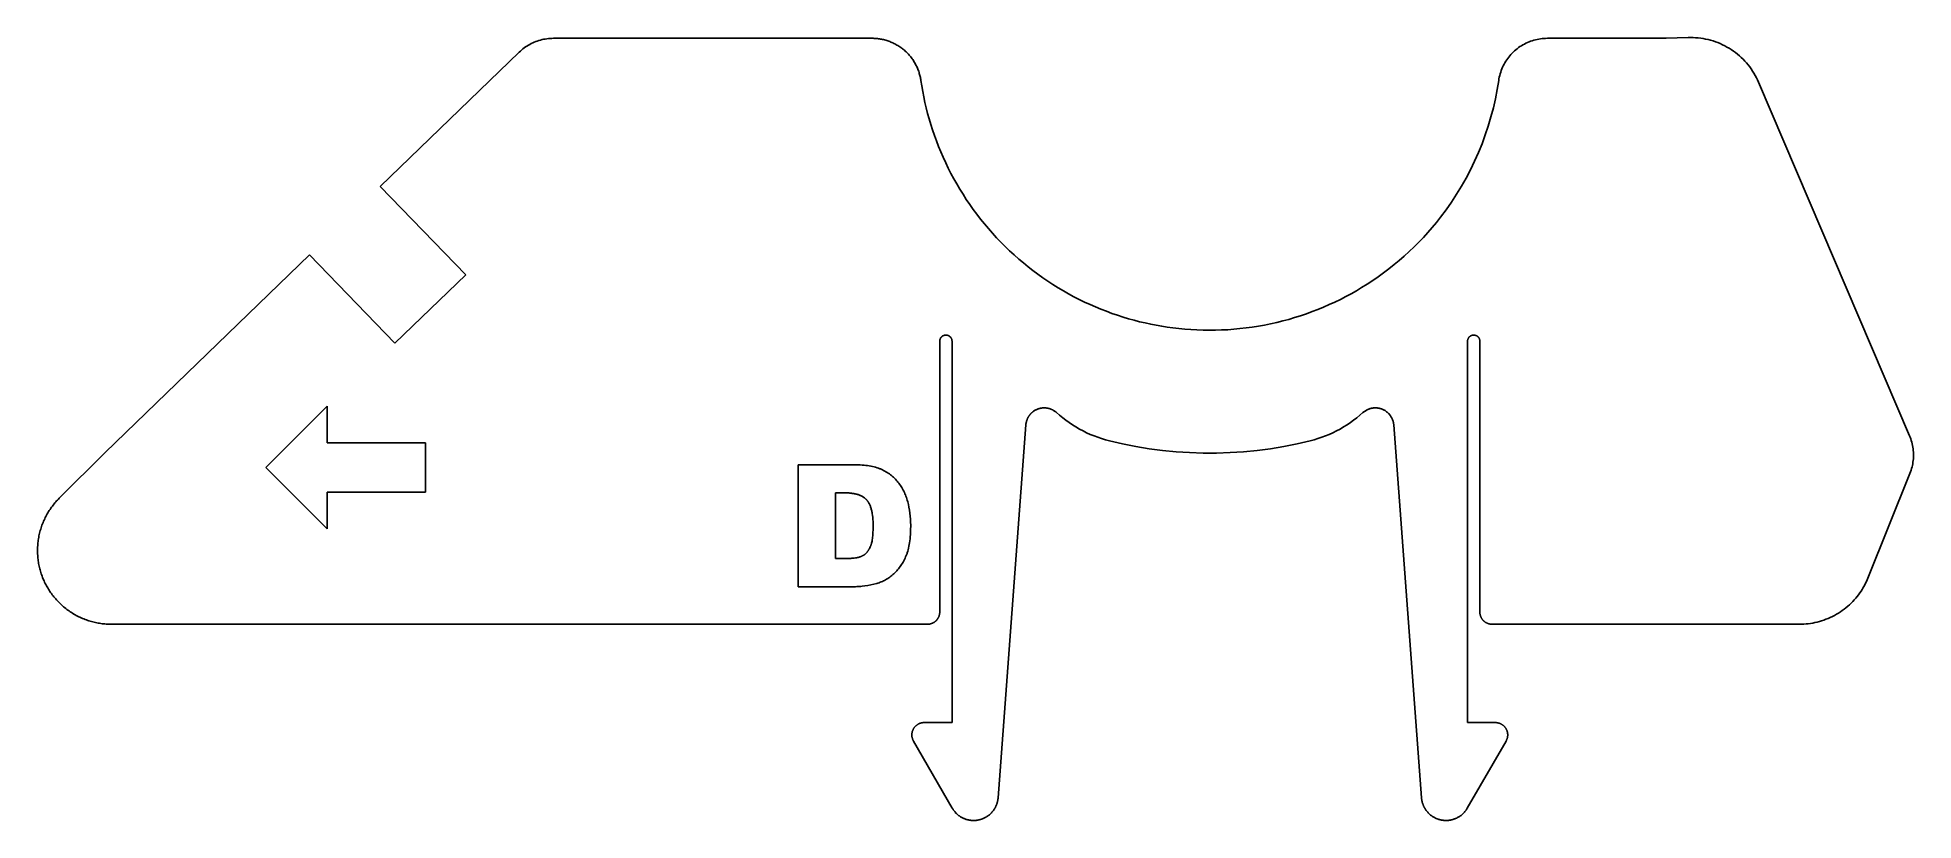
# Model space of a CAD drawing. Header units: millimetres. Extents: x 4116.5 to 4192.8, y 1422.4 to 1454.2.
import ezdxf

# ---------------------------------------------------------------- set-up
doc = ezdxf.new("R2010")
doc.units = ezdxf.units.MM
doc.header["$MEASUREMENT"] = 0
doc.layers.add('Laser$LaserCut1', color=1, linetype='Continuous', true_color=0xff0000)
doc.layers.add('Laser$LaserEngrave', color=4, linetype='Continuous', true_color=0x00ffff)

msp = doc.modelspace()

# ---------------------------------------------------------------- linework, layer by layer
at = {"layer": 'Laser$LaserCut1'}
for points in [[(4130.487, 1448.18), (4136.143, 1453.651)], [(4136.143, 1453.651), (4136.192, 1453.696), (4136.242, 1453.74), (4136.294, 1453.783), (4136.347, 1453.823), (4136.401, 1453.862), (4136.457, 1453.899), (4136.514, 1453.934), (4136.572, 1453.967), (4136.631, 1453.998), (4136.691, 1454.027), (4136.753, 1454.054), (4136.815, 1454.08), (4136.877, 1454.103), (4136.941, 1454.123), (4137.005, 1454.142), (4137.07, 1454.159), (4137.135, 1454.173), (4137.201, 1454.185), (4137.267, 1454.195), (4137.333, 1454.203), (4137.4, 1454.209), (4137.467, 1454.212), (4137.533, 1454.213)], [(4137.533, 1454.213), (4150.499, 1454.213)], [(4150.499, 1454.213), (4150.54, 1454.213), (4150.581, 1454.211), (4150.623, 1454.209), (4150.665, 1454.206), (4150.707, 1454.202), (4150.749, 1454.197), (4150.791, 1454.192), (4150.834, 1454.185), (4150.876, 1454.177), (4150.919, 1454.169), (4150.962, 1454.159), (4151.004, 1454.148), (4151.047, 1454.137), (4151.09, 1454.124), (4151.132, 1454.11), (4151.175, 1454.095), (4151.217, 1454.08), (4151.259, 1454.063), (4151.301, 1454.045), (4151.343, 1454.026), (4151.384, 1454.007), (4151.425, 1453.986), (4151.465, 1453.964), (4151.505, 1453.941), (4151.545, 1453.918), (4151.584, 1453.893), (4151.623, 1453.867), (4151.661, 1453.841), (4151.698, 1453.813), (4151.735, 1453.785), (4151.771, 1453.756), (4151.807, 1453.726), (4151.842, 1453.695), (4151.876, 1453.663), (4151.909, 1453.631), (4151.942, 1453.598), (4151.974, 1453.564), (4152.005, 1453.529), (4152.035, 1453.494), (4152.064, 1453.458), (4152.092, 1453.422), (4152.12, 1453.385), (4152.146, 1453.348), (4152.171, 1453.31), (4152.196, 1453.271), (4152.22, 1453.232), (4152.242, 1453.193), (4152.264, 1453.154), (4152.285, 1453.114), (4152.304, 1453.074), (4152.323, 1453.033), (4152.341, 1452.993), (4152.357, 1452.952), (4152.373, 1452.911), (4152.388, 1452.87), (4152.402, 1452.829), (4152.414, 1452.788), (4152.426, 1452.747), (4152.437, 1452.706), (4152.447, 1452.665), (4152.456, 1452.624), (4152.464, 1452.583), (4152.472, 1452.542), (4152.478, 1452.501)], [(4175.98, 1452.501), (4175.991, 1452.57), (4176.005, 1452.638), (4176.021, 1452.706), (4176.039, 1452.773), (4176.06, 1452.84), (4176.082, 1452.905), (4176.108, 1452.97), (4176.135, 1453.034), (4176.165, 1453.097), (4176.197, 1453.159), (4176.231, 1453.22), (4176.267, 1453.279), (4176.305, 1453.337), (4176.345, 1453.394), (4176.387, 1453.45), (4176.431, 1453.503), (4176.477, 1453.556), (4176.524, 1453.607), (4176.573, 1453.656), (4176.624, 1453.703), (4176.677, 1453.748), (4176.731, 1453.792), (4176.787, 1453.834), (4176.844, 1453.874), (4176.902, 1453.911), (4176.962, 1453.947), (4177.023, 1453.981), (4177.085, 1454.012), (4177.148, 1454.041), (4177.212, 1454.069), (4177.277, 1454.093), (4177.343, 1454.116), (4177.41, 1454.136), (4177.477, 1454.154), (4177.545, 1454.17), (4177.613, 1454.183), (4177.682, 1454.194), (4177.751, 1454.202), (4177.82, 1454.208), (4177.889, 1454.212), (4177.959, 1454.213)], [(4177.959, 1454.213), (4181.299, 1454.213)], [(4181.299, 1454.213), (4182.793, 1454.222), (4183.679, 1454.244)], [(4183.679, 1454.244), (4183.782, 1454.246), (4183.885, 1454.244), (4183.988, 1454.239), (4184.091, 1454.231), (4184.194, 1454.219), (4184.296, 1454.203), (4184.397, 1454.184), (4184.498, 1454.161), (4184.598, 1454.135), (4184.697, 1454.106), (4184.795, 1454.073), (4184.891, 1454.037), (4184.987, 1453.997), (4185.081, 1453.954), (4185.173, 1453.908), (4185.264, 1453.859), (4185.353, 1453.807), (4185.44, 1453.752), (4185.525, 1453.693), (4185.608, 1453.632), (4185.689, 1453.568), (4185.768, 1453.501), (4185.845, 1453.432), (4185.919, 1453.36), (4185.99, 1453.286), (4186.059, 1453.209), (4186.125, 1453.13), (4186.189, 1453.048), (4186.249, 1452.965), (4186.307, 1452.879), (4186.362, 1452.791), (4186.413, 1452.702), (4186.462, 1452.611), (4186.507, 1452.518), (4186.549, 1452.424)], [(4152.478, 1452.501), (4152.512, 1452.279), (4152.551, 1452.056), (4152.595, 1451.832), (4152.643, 1451.608), (4152.696, 1451.384), (4152.753, 1451.159), (4152.815, 1450.934), (4152.882, 1450.71), (4152.954, 1450.485), (4153.031, 1450.262), (4153.112, 1450.038), (4153.198, 1449.816), (4153.289, 1449.594), (4153.385, 1449.373), (4153.486, 1449.153), (4153.591, 1448.935), (4153.702, 1448.718), (4153.817, 1448.503), (4153.937, 1448.289), (4154.062, 1448.078), (4154.191, 1447.868), (4154.325, 1447.661), (4154.464, 1447.456), (4154.607, 1447.254), (4154.755, 1447.054), (4154.907, 1446.857), (4155.063, 1446.663), (4155.224, 1446.472), (4155.388, 1446.285), (4155.557, 1446.101), (4155.729, 1445.92), (4155.906, 1445.743), (4156.086, 1445.57), (4156.269, 1445.401), (4156.456, 1445.235), (4156.647, 1445.074), (4156.84, 1444.917), (4157.037, 1444.764), (4157.236, 1444.615), (4157.439, 1444.471), (4157.643, 1444.331), (4157.851, 1444.196), (4158.06, 1444.066), (4158.272, 1443.94), (4158.486, 1443.819), (4158.701, 1443.703), (4158.919, 1443.592), (4159.137, 1443.485), (4159.358, 1443.383), (4159.579, 1443.286), (4159.802, 1443.194), (4160.025, 1443.107), (4160.249, 1443.025), (4160.474, 1442.948), (4160.699, 1442.875), (4160.924, 1442.807), (4161.15, 1442.744), (4161.376, 1442.686), (4161.601, 1442.633), (4161.827, 1442.584), (4162.052, 1442.539), (4162.276, 1442.5), (4162.5, 1442.465), (4162.723, 1442.434), (4162.967, 1442.405), (4163.213, 1442.382), (4163.459, 1442.363), (4163.707, 1442.35), (4163.956, 1442.341), (4164.205, 1442.338), (4164.455, 1442.34), (4164.705, 1442.348), (4164.956, 1442.36), (4165.206, 1442.379), (4165.457, 1442.402), (4165.707, 1442.431), (4165.957, 1442.465), (4166.206, 1442.504), (4166.455, 1442.549), (4166.702, 1442.599), (4166.949, 1442.654), (4167.194, 1442.714), (4167.437, 1442.78), (4167.679, 1442.851), (4167.919, 1442.926), (4168.158, 1443.007), (4168.394, 1443.093), (4168.628, 1443.183), (4168.86, 1443.278), (4169.089, 1443.378), (4169.315, 1443.483), (4169.539, 1443.592), (4169.76, 1443.705), (4169.977, 1443.822), (4170.192, 1443.944), (4170.403, 1444.07), (4170.632, 1444.212), (4170.857, 1444.36), (4171.079, 1444.514), (4171.299, 1444.672), (4171.514, 1444.836), (4171.727, 1445.005), (4171.935, 1445.178), (4172.139, 1445.356), (4172.339, 1445.539), (4172.535, 1445.727), (4172.727, 1445.919), (4172.914, 1446.115), (4173.096, 1446.315), (4173.273, 1446.518), (4173.446, 1446.726), (4173.613, 1446.937), (4173.841, 1447.24), (4174.059, 1447.551), (4174.268, 1447.87), (4174.467, 1448.196), (4174.655, 1448.529), (4174.833, 1448.869), (4175.001, 1449.215), (4175.157, 1449.566), (4175.301, 1449.922), (4175.434, 1450.282), (4175.555, 1450.646), (4175.665, 1451.013), (4175.762, 1451.383), (4175.847, 1451.755), (4175.919, 1452.128), (4175.98, 1452.501)], [(4186.549, 1452.424), (4192.689, 1438.045)], [(4133.963, 1444.587), (4130.487, 1448.18)], [(4119.304, 1437.363), (4127.612, 1445.399)], [(4127.612, 1445.399), (4131.088, 1441.806)], [(4131.088, 1441.806), (4133.963, 1444.587)], [(4153.745, 1441.891), (4153.745, 1441.896), (4153.745, 1441.902), (4153.744, 1441.907), (4153.744, 1441.913), (4153.743, 1441.919), (4153.743, 1441.924), (4153.742, 1441.93), (4153.741, 1441.936), (4153.74, 1441.942), (4153.738, 1441.948), (4153.737, 1441.953), (4153.735, 1441.959), (4153.733, 1441.965), (4153.732, 1441.971), (4153.73, 1441.977), (4153.727, 1441.983), (4153.725, 1441.988), (4153.722, 1441.994), (4153.72, 1442), (4153.717, 1442.005), (4153.714, 1442.011), (4153.711, 1442.016), (4153.708, 1442.022), (4153.704, 1442.027), (4153.701, 1442.033), (4153.697, 1442.038), (4153.693, 1442.043), (4153.689, 1442.048), (4153.685, 1442.053), (4153.681, 1442.058), (4153.676, 1442.063), (4153.672, 1442.067), (4153.667, 1442.072), (4153.662, 1442.076), (4153.657, 1442.08), (4153.652, 1442.085), (4153.647, 1442.089), (4153.642, 1442.092), (4153.637, 1442.096), (4153.632, 1442.1), (4153.626, 1442.103), (4153.621, 1442.106), (4153.615, 1442.11), (4153.61, 1442.113), (4153.604, 1442.115), (4153.598, 1442.118), (4153.593, 1442.121), (4153.587, 1442.123), (4153.581, 1442.125), (4153.575, 1442.127), (4153.57, 1442.129), (4153.564, 1442.131), (4153.558, 1442.132), (4153.552, 1442.134), (4153.546, 1442.135), (4153.54, 1442.136), (4153.535, 1442.137), (4153.529, 1442.138), (4153.523, 1442.139), (4153.517, 1442.14), (4153.512, 1442.14), (4153.506, 1442.14), (4153.5, 1442.14), (4153.495, 1442.141), (4153.489, 1442.14), (4153.484, 1442.14), (4153.478, 1442.14), (4153.472, 1442.14), (4153.467, 1442.139), (4153.461, 1442.138), (4153.455, 1442.137), (4153.449, 1442.136), (4153.444, 1442.135), (4153.438, 1442.134), (4153.432, 1442.132), (4153.426, 1442.131), (4153.42, 1442.129), (4153.414, 1442.127), (4153.409, 1442.125), (4153.403, 1442.123), (4153.397, 1442.121), (4153.391, 1442.118), (4153.386, 1442.115), (4153.38, 1442.113), (4153.374, 1442.11), (4153.369, 1442.106), (4153.363, 1442.103), (4153.358, 1442.1), (4153.353, 1442.096), (4153.348, 1442.092), (4153.342, 1442.089), (4153.337, 1442.085), (4153.332, 1442.08), (4153.327, 1442.076), (4153.323, 1442.072), (4153.318, 1442.067), (4153.314, 1442.063), (4153.309, 1442.058), (4153.305, 1442.053), (4153.301, 1442.048), (4153.297, 1442.043), (4153.293, 1442.038), (4153.289, 1442.033), (4153.286, 1442.027), (4153.282, 1442.022), (4153.279, 1442.016), (4153.276, 1442.011), (4153.273, 1442.005), (4153.27, 1442), (4153.267, 1441.994), (4153.265, 1441.988), (4153.262, 1441.983), (4153.26, 1441.977), (4153.258, 1441.971), (4153.256, 1441.965), (4153.255, 1441.959), (4153.253, 1441.953), (4153.252, 1441.948), (4153.25, 1441.942), (4153.249, 1441.936), (4153.248, 1441.93), (4153.247, 1441.924), (4153.246, 1441.919), (4153.246, 1441.913), (4153.245, 1441.907), (4153.245, 1441.902), (4153.245, 1441.896), (4153.245, 1441.891)], [(4175.213, 1441.891), (4175.213, 1441.899), (4175.212, 1441.908), (4175.211, 1441.916), (4175.21, 1441.925), (4175.209, 1441.933), (4175.207, 1441.942), (4175.206, 1441.95), (4175.203, 1441.959), (4175.201, 1441.967), (4175.198, 1441.975), (4175.195, 1441.983), (4175.192, 1441.991), (4175.188, 1441.999), (4175.184, 1442.007), (4175.18, 1442.014), (4175.176, 1442.022), (4175.171, 1442.029), (4175.166, 1442.036), (4175.161, 1442.043), (4175.156, 1442.05), (4175.15, 1442.056), (4175.144, 1442.063), (4175.138, 1442.069), (4175.132, 1442.075), (4175.125, 1442.081), (4175.119, 1442.086), (4175.112, 1442.091), (4175.105, 1442.096), (4175.098, 1442.101), (4175.09, 1442.106), (4175.083, 1442.11), (4175.075, 1442.114), (4175.067, 1442.118), (4175.059, 1442.121), (4175.051, 1442.124), (4175.043, 1442.127), (4175.035, 1442.13), (4175.027, 1442.132), (4175.018, 1442.134), (4175.01, 1442.136), (4175.001, 1442.138), (4174.993, 1442.139), (4174.984, 1442.14), (4174.976, 1442.14), (4174.967, 1442.141), (4174.958, 1442.141), (4174.95, 1442.14), (4174.941, 1442.14), (4174.933, 1442.139), (4174.924, 1442.138), (4174.916, 1442.136), (4174.907, 1442.134), (4174.899, 1442.132), (4174.89, 1442.13), (4174.882, 1442.127), (4174.874, 1442.124), (4174.866, 1442.121), (4174.858, 1442.118), (4174.85, 1442.114), (4174.843, 1442.11), (4174.835, 1442.106), (4174.828, 1442.101), (4174.821, 1442.096), (4174.814, 1442.091), (4174.807, 1442.086), (4174.8, 1442.081), (4174.794, 1442.075), (4174.788, 1442.069), (4174.782, 1442.063), (4174.776, 1442.056), (4174.77, 1442.05), (4174.765, 1442.043), (4174.76, 1442.036), (4174.755, 1442.029), (4174.75, 1442.022), (4174.746, 1442.014), (4174.741, 1442.007), (4174.738, 1441.999), (4174.734, 1441.991), (4174.731, 1441.983), (4174.728, 1441.975), (4174.725, 1441.967), (4174.722, 1441.959), (4174.72, 1441.95), (4174.718, 1441.942), (4174.717, 1441.933), (4174.715, 1441.925), (4174.714, 1441.916), (4174.713, 1441.908), (4174.713, 1441.899), (4174.713, 1441.891)], [(4153.245, 1441.891), (4153.245, 1430.876)], [(4153.745, 1426.376), (4153.745, 1441.891)], [(4174.713, 1441.891), (4174.713, 1426.376)], [(4175.213, 1430.876), (4175.213, 1441.891)], [(4157.998, 1438.985), (4157.979, 1439.001), (4157.96, 1439.017), (4157.94, 1439.033), (4157.919, 1439.047), (4157.897, 1439.062), (4157.875, 1439.075), (4157.853, 1439.088), (4157.841, 1439.094), (4157.829, 1439.1), (4157.818, 1439.106), (4157.806, 1439.111), (4157.793, 1439.117), (4157.781, 1439.122), (4157.769, 1439.127), (4157.756, 1439.132), (4157.744, 1439.136), (4157.731, 1439.141), (4157.719, 1439.145), (4157.706, 1439.148), (4157.693, 1439.152), (4157.68, 1439.156), (4157.667, 1439.159), (4157.654, 1439.162), (4157.641, 1439.164), (4157.627, 1439.167), (4157.614, 1439.169), (4157.601, 1439.171), (4157.588, 1439.173), (4157.574, 1439.175), (4157.561, 1439.176), (4157.548, 1439.177), (4157.534, 1439.178), (4157.521, 1439.178), (4157.508, 1439.179), (4157.494, 1439.179), (4157.481, 1439.179), (4157.468, 1439.178), (4157.454, 1439.178), (4157.441, 1439.177), (4157.428, 1439.176), (4157.415, 1439.174), (4157.402, 1439.173), (4157.389, 1439.171), (4157.363, 1439.167), (4157.338, 1439.162), (4157.312, 1439.156), (4157.288, 1439.15), (4157.264, 1439.142), (4157.24, 1439.134), (4157.216, 1439.125), (4157.193, 1439.115), (4157.171, 1439.105), (4157.148, 1439.094), (4157.125, 1439.081), (4157.103, 1439.068), (4157.081, 1439.054), (4157.06, 1439.04), (4157.049, 1439.032), (4157.039, 1439.024), (4157.028, 1439.016), (4157.018, 1439.008), (4157.008, 1438.999), (4156.998, 1438.99), (4156.988, 1438.982), (4156.978, 1438.972), (4156.969, 1438.963), (4156.959, 1438.954), (4156.95, 1438.944), (4156.941, 1438.934), (4156.932, 1438.924), (4156.923, 1438.914), (4156.915, 1438.904), (4156.906, 1438.893), (4156.898, 1438.883), (4156.89, 1438.872), (4156.882, 1438.861), (4156.874, 1438.85), (4156.867, 1438.839), (4156.86, 1438.828), (4156.853, 1438.816), (4156.846, 1438.805), (4156.839, 1438.793), (4156.833, 1438.781), (4156.827, 1438.769), (4156.821, 1438.757), (4156.815, 1438.745), (4156.81, 1438.733), (4156.804, 1438.721), (4156.799, 1438.709), (4156.794, 1438.697), (4156.79, 1438.684), (4156.785, 1438.672), (4156.781, 1438.659), (4156.774, 1438.635), (4156.767, 1438.609), (4156.761, 1438.584), (4156.756, 1438.559), (4156.752, 1438.534), (4156.749, 1438.509), (4156.747, 1438.484)], [(4171.711, 1438.484), (4171.708, 1438.51), (4171.705, 1438.536), (4171.701, 1438.562), (4171.696, 1438.588), (4171.69, 1438.613), (4171.683, 1438.639), (4171.675, 1438.664), (4171.666, 1438.688), (4171.657, 1438.713), (4171.647, 1438.737), (4171.636, 1438.76), (4171.624, 1438.784), (4171.611, 1438.806), (4171.597, 1438.829), (4171.583, 1438.851), (4171.568, 1438.872), (4171.552, 1438.893), (4171.535, 1438.913), (4171.518, 1438.933), (4171.5, 1438.952), (4171.482, 1438.97), (4171.463, 1438.988), (4171.443, 1439.005), (4171.422, 1439.022), (4171.401, 1439.037), (4171.38, 1439.052), (4171.358, 1439.066), (4171.335, 1439.08), (4171.313, 1439.092), (4171.289, 1439.104), (4171.265, 1439.115), (4171.241, 1439.125), (4171.217, 1439.134), (4171.192, 1439.143), (4171.167, 1439.15), (4171.142, 1439.157), (4171.116, 1439.163), (4171.091, 1439.168), (4171.065, 1439.172), (4171.039, 1439.175), (4171.013, 1439.177), (4170.987, 1439.178), (4170.96, 1439.179), (4170.934, 1439.178), (4170.908, 1439.177), (4170.882, 1439.174), (4170.856, 1439.171), (4170.83, 1439.167), (4170.805, 1439.162), (4170.779, 1439.156), (4170.754, 1439.149), (4170.729, 1439.141), (4170.704, 1439.133), (4170.68, 1439.123), (4170.656, 1439.113), (4170.632, 1439.102), (4170.609, 1439.09), (4170.586, 1439.077), (4170.564, 1439.064), (4170.542, 1439.049), (4170.52, 1439.034), (4170.499, 1439.018), (4170.479, 1439.002), (4170.459, 1438.985)], [(4156.747, 1438.484), (4155.619, 1423.319)], [(4160.143, 1437.84), (4159.985, 1437.882), (4159.828, 1437.93), (4159.673, 1437.982), (4159.52, 1438.04), (4159.369, 1438.102), (4159.22, 1438.17), (4159.073, 1438.242), (4158.928, 1438.319), (4158.786, 1438.401), (4158.647, 1438.487), (4158.511, 1438.578), (4158.378, 1438.673), (4158.248, 1438.773), (4158.121, 1438.877), (4157.998, 1438.985)], [(4170.459, 1438.985), (4170.336, 1438.877), (4170.21, 1438.773), (4170.08, 1438.674), (4169.947, 1438.578), (4169.81, 1438.487), (4169.671, 1438.401), (4169.529, 1438.319), (4169.385, 1438.242), (4169.238, 1438.17), (4169.089, 1438.102), (4168.938, 1438.04), (4168.784, 1437.982), (4168.629, 1437.93), (4168.473, 1437.882), (4168.314, 1437.84)], [(4172.839, 1423.319), (4171.711, 1438.484)], [(4168.314, 1437.84), (4167.778, 1437.716), (4167.239, 1437.609), (4166.696, 1437.519), (4166.15, 1437.448), (4165.603, 1437.394), (4165.054, 1437.358), (4164.504, 1437.34), (4163.954, 1437.34), (4163.404, 1437.358), (4162.855, 1437.394), (4162.307, 1437.448), (4161.762, 1437.519), (4161.219, 1437.609), (4160.679, 1437.716), (4160.143, 1437.84)], [(4192.689, 1438.045), (4192.715, 1437.981), (4192.738, 1437.917), (4192.76, 1437.852), (4192.779, 1437.787), (4192.796, 1437.721), (4192.81, 1437.654), (4192.823, 1437.587), (4192.833, 1437.519), (4192.841, 1437.451), (4192.846, 1437.383), (4192.849, 1437.315), (4192.85, 1437.247), (4192.848, 1437.178), (4192.844, 1437.11), (4192.838, 1437.042), (4192.829, 1436.974), (4192.819, 1436.907), (4192.805, 1436.84), (4192.79, 1436.774), (4192.772, 1436.708), (4192.752, 1436.642), (4192.73, 1436.578), (4192.706, 1436.514)], [(4117.434, 1435.505), (4119.304, 1437.363)], [(4192.706, 1436.514), (4190.997, 1432.258)], [(4119.549, 1430.377), (4119.496, 1430.377), (4119.444, 1430.378), (4119.391, 1430.381), (4119.338, 1430.384), (4119.285, 1430.388), (4119.232, 1430.393), (4119.178, 1430.4), (4119.125, 1430.407), (4119.071, 1430.415), (4119.017, 1430.424), (4118.964, 1430.434), (4118.91, 1430.445), (4118.856, 1430.458), (4118.802, 1430.471), (4118.749, 1430.485), (4118.695, 1430.501), (4118.642, 1430.517), (4118.589, 1430.534), (4118.536, 1430.553), (4118.483, 1430.572), (4118.431, 1430.593), (4118.379, 1430.614), (4118.327, 1430.637), (4118.276, 1430.66), (4118.225, 1430.685), (4118.174, 1430.71), (4118.124, 1430.737), (4118.074, 1430.764), (4118.025, 1430.793), (4117.976, 1430.822), (4117.928, 1430.852), (4117.88, 1430.884), (4117.833, 1430.916), (4117.787, 1430.949), (4117.741, 1430.983), (4117.696, 1431.017), (4117.651, 1431.053), (4117.608, 1431.089), (4117.565, 1431.126), (4117.523, 1431.164), (4117.481, 1431.203), (4117.441, 1431.242), (4117.401, 1431.282), (4117.362, 1431.323), (4117.324, 1431.364), (4117.287, 1431.406), (4117.25, 1431.448), (4117.215, 1431.491), (4117.18, 1431.535), (4117.147, 1431.579), (4117.114, 1431.624), (4117.082, 1431.669), (4117.052, 1431.714), (4117.022, 1431.76), (4116.993, 1431.806), (4116.965, 1431.852), (4116.938, 1431.899), (4116.912, 1431.946), (4116.887, 1431.994), (4116.862, 1432.041), (4116.839, 1432.089), (4116.817, 1432.137), (4116.796, 1432.185), (4116.756, 1432.281), (4116.737, 1432.331), (4116.719, 1432.38), (4116.702, 1432.43), (4116.685, 1432.481), (4116.67, 1432.532), (4116.655, 1432.584), (4116.641, 1432.636), (4116.629, 1432.689), (4116.617, 1432.742), (4116.605, 1432.796), (4116.595, 1432.85), (4116.586, 1432.904), (4116.578, 1432.959), (4116.571, 1433.014), (4116.565, 1433.069), (4116.559, 1433.124), (4116.555, 1433.18), (4116.552, 1433.236), (4116.55, 1433.292), (4116.549, 1433.348), (4116.549, 1433.405), (4116.55, 1433.461), (4116.552, 1433.518), (4116.555, 1433.574), (4116.56, 1433.631), (4116.565, 1433.688), (4116.571, 1433.744), (4116.579, 1433.801), (4116.587, 1433.857), (4116.597, 1433.913), (4116.608, 1433.969), (4116.62, 1434.025), (4116.632, 1434.08), (4116.646, 1434.135), (4116.661, 1434.19), (4116.677, 1434.245), (4116.694, 1434.299), (4116.712, 1434.353), (4116.731, 1434.406), (4116.751, 1434.459), (4116.772, 1434.512), (4116.794, 1434.564), (4116.816, 1434.615), (4116.84, 1434.666), (4116.865, 1434.716), (4116.89, 1434.766), (4116.916, 1434.815), (4116.943, 1434.864), (4116.971, 1434.912), (4117, 1434.959), (4117.029, 1435.005), (4117.06, 1435.051), (4117.091, 1435.096), (4117.122, 1435.141), (4117.155, 1435.184), (4117.187, 1435.227), (4117.221, 1435.269), (4117.255, 1435.31), (4117.29, 1435.351), (4117.325, 1435.391), (4117.361, 1435.429), (4117.397, 1435.467), (4117.434, 1435.505)], [(4190.997, 1432.258), (4190.968, 1432.188), (4190.937, 1432.119), (4190.904, 1432.051), (4190.87, 1431.983), (4190.834, 1431.917), (4190.796, 1431.851), (4190.757, 1431.786), (4190.716, 1431.723), (4190.666, 1431.649), (4190.613, 1431.577), (4190.558, 1431.505), (4190.5, 1431.435), (4190.44, 1431.366), (4190.377, 1431.299), (4190.312, 1431.233), (4190.245, 1431.169), (4190.175, 1431.107), (4190.104, 1431.047), (4190.03, 1430.989), (4189.954, 1430.933), (4189.877, 1430.88), (4189.798, 1430.829), (4189.717, 1430.78), (4189.634, 1430.734), (4189.55, 1430.691), (4189.465, 1430.65), (4189.379, 1430.612), (4189.291, 1430.577), (4189.203, 1430.544), (4189.114, 1430.515), (4189.025, 1430.488), (4188.935, 1430.464), (4188.844, 1430.443), (4188.754, 1430.425), (4188.663, 1430.41), (4188.572, 1430.398), (4188.482, 1430.388), (4188.392, 1430.381), (4188.302, 1430.377), (4188.213, 1430.376)], [(4153.245, 1430.876), (4153.245, 1430.864), (4153.244, 1430.852), (4153.244, 1430.84), (4153.243, 1430.828), (4153.241, 1430.816), (4153.24, 1430.803), (4153.238, 1430.791), (4153.235, 1430.779), (4153.233, 1430.767), (4153.23, 1430.755), (4153.227, 1430.743), (4153.224, 1430.731), (4153.22, 1430.72), (4153.216, 1430.708), (4153.211, 1430.696), (4153.207, 1430.685), (4153.202, 1430.673), (4153.197, 1430.662), (4153.191, 1430.651), (4153.186, 1430.64), (4153.18, 1430.629), (4153.173, 1430.618), (4153.167, 1430.608), (4153.16, 1430.597), (4153.153, 1430.587), (4153.146, 1430.577), (4153.139, 1430.568), (4153.131, 1430.558), (4153.123, 1430.549), (4153.115, 1430.54), (4153.107, 1430.531), (4153.098, 1430.522), (4153.09, 1430.514), (4153.081, 1430.506), (4153.072, 1430.498), (4153.063, 1430.49), (4153.053, 1430.482), (4153.044, 1430.475), (4153.034, 1430.468), (4153.023, 1430.461), (4153.013, 1430.454), (4153.003, 1430.447), (4152.992, 1430.441), (4152.981, 1430.435), (4152.97, 1430.43), (4152.959, 1430.424), (4152.948, 1430.419), (4152.936, 1430.414), (4152.925, 1430.409), (4152.913, 1430.405), (4152.901, 1430.401), (4152.889, 1430.397), (4152.878, 1430.394), (4152.866, 1430.391), (4152.854, 1430.388), (4152.842, 1430.385), (4152.829, 1430.383), (4152.817, 1430.381), (4152.805, 1430.38), (4152.793, 1430.378), (4152.781, 1430.377), (4152.769, 1430.376), (4152.757, 1430.376), (4152.745, 1430.376)], [(4175.713, 1430.376), (4175.701, 1430.376), (4175.689, 1430.377), (4175.677, 1430.377), (4175.665, 1430.378), (4175.653, 1430.38), (4175.64, 1430.381), (4175.628, 1430.383), (4175.616, 1430.385), (4175.604, 1430.388), (4175.592, 1430.391), (4175.58, 1430.394), (4175.568, 1430.397), (4175.556, 1430.401), (4175.545, 1430.405), (4175.533, 1430.409), (4175.521, 1430.414), (4175.51, 1430.419), (4175.499, 1430.424), (4175.488, 1430.43), (4175.477, 1430.435), (4175.466, 1430.441), (4175.455, 1430.448), (4175.445, 1430.454), (4175.434, 1430.461), (4175.424, 1430.468), (4175.414, 1430.475), (4175.404, 1430.482), (4175.395, 1430.49), (4175.386, 1430.498), (4175.377, 1430.506), (4175.368, 1430.514), (4175.359, 1430.522), (4175.351, 1430.531), (4175.343, 1430.54), (4175.335, 1430.549), (4175.327, 1430.558), (4175.319, 1430.568), (4175.312, 1430.577), (4175.305, 1430.587), (4175.298, 1430.597), (4175.291, 1430.608), (4175.284, 1430.618), (4175.278, 1430.629), (4175.272, 1430.64), (4175.266, 1430.651), (4175.261, 1430.662), (4175.256, 1430.673), (4175.251, 1430.685), (4175.246, 1430.696), (4175.242, 1430.708), (4175.238, 1430.72), (4175.234, 1430.731), (4175.231, 1430.743), (4175.228, 1430.755), (4175.225, 1430.767), (4175.222, 1430.779), (4175.22, 1430.791), (4175.218, 1430.804), (4175.216, 1430.816), (4175.215, 1430.828), (4175.214, 1430.84), (4175.213, 1430.852), (4175.213, 1430.864), (4175.213, 1430.876)], [(4123.59, 1430.377), (4119.549, 1430.377)], [(4152.745, 1430.376), (4123.59, 1430.377)], [(4188.213, 1430.376), (4175.713, 1430.376)], [(4152.178, 1425.626), (4152.17, 1425.641), (4152.162, 1425.656), (4152.155, 1425.672), (4152.148, 1425.688), (4152.142, 1425.704), (4152.136, 1425.72), (4152.131, 1425.736), (4152.126, 1425.753), (4152.122, 1425.769), (4152.119, 1425.786), (4152.116, 1425.803), (4152.114, 1425.82), (4152.112, 1425.837), (4152.111, 1425.854), (4152.111, 1425.872), (4152.111, 1425.889), (4152.112, 1425.906), (4152.113, 1425.923), (4152.115, 1425.94), (4152.118, 1425.957), (4152.121, 1425.974), (4152.124, 1425.991), (4152.129, 1426.007), (4152.133, 1426.024), (4152.139, 1426.04), (4152.145, 1426.056), (4152.151, 1426.072), (4152.158, 1426.088), (4152.166, 1426.103), (4152.174, 1426.118), (4152.182, 1426.133), (4152.191, 1426.148), (4152.201, 1426.162), (4152.211, 1426.176), (4152.222, 1426.19), (4152.233, 1426.203), (4152.244, 1426.216), (4152.256, 1426.228), (4152.268, 1426.24), (4152.281, 1426.251), (4152.294, 1426.263), (4152.307, 1426.273), (4152.321, 1426.283), (4152.335, 1426.293), (4152.35, 1426.302), (4152.365, 1426.311), (4152.38, 1426.319), (4152.395, 1426.327), (4152.411, 1426.334), (4152.427, 1426.341), (4152.443, 1426.347), (4152.459, 1426.352), (4152.475, 1426.357), (4152.492, 1426.362), (4152.509, 1426.365), (4152.526, 1426.369), (4152.542, 1426.371), (4152.56, 1426.373), (4152.577, 1426.375), (4152.594, 1426.376), (4152.611, 1426.376)], [(4152.611, 1426.376), (4153.745, 1426.376)], [(4174.713, 1426.376), (4175.847, 1426.376)], [(4175.847, 1426.376), (4175.862, 1426.376), (4175.878, 1426.375), (4175.894, 1426.374), (4175.91, 1426.372), (4175.926, 1426.37), (4175.942, 1426.367), (4175.958, 1426.363), (4175.974, 1426.359), (4175.99, 1426.355), (4176.006, 1426.35), (4176.021, 1426.345), (4176.037, 1426.338), (4176.052, 1426.332), (4176.067, 1426.325), (4176.082, 1426.317), (4176.097, 1426.309), (4176.111, 1426.3), (4176.125, 1426.291), (4176.139, 1426.282), (4176.152, 1426.272), (4176.165, 1426.261), (4176.178, 1426.251), (4176.19, 1426.239), (4176.202, 1426.228), (4176.213, 1426.216), (4176.224, 1426.204), (4176.235, 1426.191), (4176.245, 1426.179), (4176.254, 1426.166), (4176.263, 1426.153), (4176.272, 1426.139), (4176.28, 1426.126), (4176.287, 1426.112), (4176.295, 1426.098), (4176.302, 1426.084), (4176.308, 1426.069), (4176.314, 1426.054), (4176.32, 1426.039), (4176.325, 1426.023), (4176.329, 1426.008), (4176.333, 1425.992), (4176.337, 1425.975), (4176.34, 1425.959), (4176.342, 1425.943), (4176.344, 1425.926), (4176.346, 1425.909), (4176.347, 1425.893), (4176.347, 1425.876), (4176.347, 1425.859), (4176.346, 1425.842), (4176.344, 1425.826), (4176.342, 1425.809), (4176.34, 1425.793), (4176.337, 1425.776), (4176.333, 1425.76), (4176.329, 1425.744), (4176.325, 1425.729), (4176.32, 1425.713), (4176.314, 1425.698), (4176.308, 1425.683), (4176.302, 1425.668), (4176.295, 1425.654), (4176.287, 1425.64), (4176.28, 1425.626)], [(4153.756, 1422.893), (4152.178, 1425.626)], [(4176.28, 1425.626), (4174.702, 1422.893)], [(4155.619, 1423.319), (4155.617, 1423.301), (4155.615, 1423.282), (4155.613, 1423.263), (4155.611, 1423.244), (4155.607, 1423.226), (4155.604, 1423.207), (4155.6, 1423.188), (4155.596, 1423.169), (4155.592, 1423.15), (4155.587, 1423.131), (4155.581, 1423.112), (4155.576, 1423.094), (4155.57, 1423.075), (4155.563, 1423.056), (4155.556, 1423.037), (4155.549, 1423.019), (4155.541, 1423), (4155.533, 1422.982), (4155.525, 1422.963), (4155.516, 1422.945), (4155.506, 1422.927), (4155.497, 1422.909), (4155.487, 1422.892), (4155.476, 1422.874), (4155.465, 1422.857), (4155.454, 1422.839), (4155.443, 1422.823), (4155.431, 1422.806), (4155.419, 1422.789), (4155.406, 1422.773), (4155.393, 1422.757), (4155.38, 1422.741), (4155.366, 1422.726), (4155.352, 1422.711), (4155.338, 1422.696), (4155.324, 1422.681), (4155.309, 1422.667), (4155.294, 1422.653), (4155.279, 1422.639), (4155.263, 1422.626), (4155.247, 1422.613), (4155.231, 1422.601), (4155.215, 1422.588), (4155.199, 1422.577), (4155.182, 1422.565), (4155.165, 1422.554), (4155.148, 1422.543), (4155.131, 1422.533), (4155.114, 1422.523), (4155.096, 1422.513), (4155.079, 1422.504), (4155.061, 1422.495), (4155.043, 1422.486), (4155.025, 1422.478), (4155.007, 1422.471), (4154.989, 1422.463), (4154.971, 1422.456), (4154.953, 1422.45), (4154.935, 1422.444), (4154.917, 1422.438), (4154.899, 1422.432), (4154.881, 1422.427), (4154.863, 1422.423), (4154.844, 1422.418), (4154.826, 1422.414), (4154.808, 1422.411), (4154.789, 1422.407), (4154.771, 1422.404), (4154.752, 1422.402), (4154.733, 1422.399), (4154.714, 1422.398), (4154.694, 1422.396), (4154.675, 1422.395), (4154.655, 1422.394), (4154.636, 1422.393), (4154.616, 1422.393), (4154.596, 1422.394), (4154.577, 1422.394), (4154.557, 1422.395), (4154.537, 1422.397), (4154.517, 1422.399), (4154.497, 1422.401), (4154.477, 1422.404), (4154.457, 1422.407), (4154.437, 1422.411), (4154.417, 1422.414), (4154.397, 1422.419), (4154.377, 1422.424), (4154.357, 1422.429), (4154.338, 1422.434), (4154.318, 1422.44), (4154.299, 1422.447), (4154.279, 1422.454), (4154.26, 1422.461), (4154.241, 1422.469), (4154.222, 1422.477), (4154.203, 1422.485), (4154.185, 1422.494), (4154.166, 1422.503), (4154.148, 1422.513), (4154.13, 1422.523), (4154.112, 1422.533), (4154.095, 1422.543), (4154.077, 1422.554), (4154.06, 1422.566), (4154.044, 1422.577), (4154.027, 1422.589), (4154.011, 1422.601), (4153.995, 1422.614), (4153.98, 1422.627), (4153.964, 1422.64), (4153.949, 1422.653), (4153.935, 1422.667), (4153.92, 1422.681), (4153.906, 1422.695), (4153.893, 1422.709), (4153.879, 1422.723), (4153.866, 1422.738), (4153.854, 1422.753), (4153.841, 1422.768), (4153.829, 1422.783), (4153.818, 1422.799), (4153.806, 1422.814), (4153.796, 1422.83), (4153.785, 1422.845), (4153.775, 1422.861), (4153.765, 1422.877), (4153.756, 1422.893)], [(4174.702, 1422.893), (4174.693, 1422.877), (4174.683, 1422.861), (4174.673, 1422.845), (4174.662, 1422.83), (4174.651, 1422.814), (4174.64, 1422.799), (4174.628, 1422.783), (4174.617, 1422.768), (4174.604, 1422.753), (4174.592, 1422.738), (4174.579, 1422.723), (4174.565, 1422.709), (4174.552, 1422.695), (4174.538, 1422.681), (4174.523, 1422.667), (4174.509, 1422.653), (4174.494, 1422.64), (4174.478, 1422.627), (4174.463, 1422.614), (4174.447, 1422.601), (4174.431, 1422.589), (4174.414, 1422.577), (4174.397, 1422.566), (4174.38, 1422.554), (4174.363, 1422.543), (4174.346, 1422.533), (4174.328, 1422.523), (4174.31, 1422.513), (4174.292, 1422.503), (4174.273, 1422.494), (4174.255, 1422.485), (4174.236, 1422.477), (4174.217, 1422.469), (4174.198, 1422.461), (4174.179, 1422.454), (4174.159, 1422.447), (4174.14, 1422.441), (4174.12, 1422.434), (4174.1, 1422.429), (4174.081, 1422.424), (4174.061, 1422.419), (4174.041, 1422.415), (4174.021, 1422.411), (4174.001, 1422.407), (4173.981, 1422.404), (4173.961, 1422.401), (4173.941, 1422.399), (4173.921, 1422.397), (4173.901, 1422.395), (4173.881, 1422.394), (4173.861, 1422.394), (4173.842, 1422.393), (4173.822, 1422.393), (4173.802, 1422.394), (4173.783, 1422.395), (4173.763, 1422.396), (4173.744, 1422.398), (4173.725, 1422.4), (4173.706, 1422.402), (4173.687, 1422.404), (4173.668, 1422.407), (4173.65, 1422.411), (4173.632, 1422.414), (4173.613, 1422.418), (4173.595, 1422.423), (4173.577, 1422.427), (4173.559, 1422.432), (4173.541, 1422.438), (4173.523, 1422.444), (4173.505, 1422.45), (4173.486, 1422.456), (4173.468, 1422.463), (4173.45, 1422.471), (4173.432, 1422.478), (4173.415, 1422.487), (4173.397, 1422.495), (4173.379, 1422.504), (4173.362, 1422.513), (4173.344, 1422.523), (4173.327, 1422.533), (4173.31, 1422.543), (4173.293, 1422.554), (4173.276, 1422.565), (4173.259, 1422.577), (4173.243, 1422.588), (4173.226, 1422.601), (4173.21, 1422.613), (4173.195, 1422.626), (4173.179, 1422.639), (4173.164, 1422.653), (4173.149, 1422.667), (4173.134, 1422.681), (4173.12, 1422.696), (4173.105, 1422.711), (4173.091, 1422.726), (4173.078, 1422.741), (4173.065, 1422.757), (4173.052, 1422.773), (4173.039, 1422.789), (4173.027, 1422.806), (4173.015, 1422.823), (4173.003, 1422.84), (4172.992, 1422.857), (4172.982, 1422.874), (4172.971, 1422.892), (4172.961, 1422.909), (4172.951, 1422.927), (4172.942, 1422.945), (4172.933, 1422.963), (4172.925, 1422.982), (4172.917, 1423), (4172.909, 1423.019), (4172.902, 1423.037), (4172.895, 1423.056), (4172.888, 1423.075), (4172.882, 1423.094), (4172.876, 1423.112), (4172.871, 1423.131), (4172.866, 1423.15), (4172.862, 1423.169), (4172.857, 1423.188), (4172.854, 1423.207), (4172.85, 1423.226), (4172.847, 1423.244), (4172.845, 1423.263), (4172.842, 1423.282), (4172.84, 1423.301), (4172.839, 1423.319)]]:
    msp.add_lwpolyline(points, dxfattribs=at)
at = {"layer": 'Laser$LaserEngrave'}
for points in [[(4128.335, 1439.253), (4125.835, 1436.753)], [(4128.335, 1437.753), (4128.335, 1439.253)], [(4132.335, 1437.753), (4128.335, 1437.753)], [(4132.335, 1435.753), (4132.335, 1437.753)], [(4125.835, 1436.753), (4128.335, 1434.253)], [(4147.483, 1431.904), (4147.483, 1436.865)], [(4147.483, 1436.865), (4149.768, 1436.865)], [(4149.768, 1436.865), (4149.851, 1436.865), (4149.933, 1436.862), (4150.012, 1436.859), (4150.089, 1436.854), (4150.165, 1436.848), (4150.238, 1436.84), (4150.309, 1436.83), (4150.379, 1436.82), (4150.446, 1436.808), (4150.511, 1436.794), (4150.574, 1436.779), (4150.635, 1436.763), (4150.694, 1436.745), (4150.751, 1436.725), (4150.806, 1436.705), (4150.833, 1436.694), (4150.859, 1436.683)], [(4150.859, 1436.683), (4150.911, 1436.659), (4150.961, 1436.634), (4151.01, 1436.608), (4151.058, 1436.581), (4151.105, 1436.553), (4151.151, 1436.523), (4151.196, 1436.492), (4151.239, 1436.46), (4151.282, 1436.427), (4151.323, 1436.392), (4151.363, 1436.356), (4151.402, 1436.319), (4151.44, 1436.281), (4151.477, 1436.241), (4151.513, 1436.2), (4151.547, 1436.158)], [(4151.547, 1436.158), (4151.58, 1436.115), (4151.613, 1436.071), (4151.644, 1436.026), (4151.674, 1435.98), (4151.702, 1435.934), (4151.73, 1435.886), (4151.756, 1435.838), (4151.781, 1435.788), (4151.805, 1435.738), (4151.828, 1435.687), (4151.85, 1435.635), (4151.871, 1435.583), (4151.89, 1435.529), (4151.908, 1435.474), (4151.925, 1435.419), (4151.941, 1435.363)], [(4128.335, 1434.253), (4128.335, 1435.753)], [(4128.335, 1435.753), (4132.335, 1435.753)], [(4149.401, 1435.72), (4149.01, 1435.72)], [(4149.01, 1435.72), (4149.01, 1433.049)], [(4150.274, 1435.433), (4150.265, 1435.442), (4150.257, 1435.451), (4150.248, 1435.46), (4150.239, 1435.468), (4150.23, 1435.477), (4150.221, 1435.485), (4150.212, 1435.493), (4150.202, 1435.501), (4150.183, 1435.516), (4150.163, 1435.531), (4150.142, 1435.545), (4150.12, 1435.559), (4150.098, 1435.572), (4150.075, 1435.585), (4150.052, 1435.597), (4150.028, 1435.608), (4150.003, 1435.619), (4149.977, 1435.63), (4149.951, 1435.639), (4149.924, 1435.649), (4149.896, 1435.657), (4149.868, 1435.665), (4149.839, 1435.673), (4149.809, 1435.68), (4149.779, 1435.686), (4149.748, 1435.692), (4149.716, 1435.698), (4149.684, 1435.702), (4149.651, 1435.707), (4149.617, 1435.71), (4149.583, 1435.713), (4149.548, 1435.716), (4149.476, 1435.719), (4149.401, 1435.72)], [(4150.537, 1434.37), (4150.536, 1434.465), (4150.532, 1434.556), (4150.527, 1434.644), (4150.52, 1434.727), (4150.511, 1434.807), (4150.5, 1434.883), (4150.493, 1434.92), (4150.486, 1434.956), (4150.479, 1434.99), (4150.471, 1435.024), (4150.462, 1435.057), (4150.453, 1435.089), (4150.444, 1435.119), (4150.434, 1435.149), (4150.423, 1435.178), (4150.412, 1435.206), (4150.401, 1435.233), (4150.389, 1435.259), (4150.376, 1435.285), (4150.363, 1435.309), (4150.349, 1435.332), (4150.342, 1435.343), (4150.335, 1435.354), (4150.328, 1435.365), (4150.321, 1435.375), (4150.313, 1435.386), (4150.305, 1435.396), (4150.298, 1435.405), (4150.29, 1435.415), (4150.282, 1435.424), (4150.274, 1435.433)], [(4151.941, 1435.363), (4151.956, 1435.306), (4151.97, 1435.249), (4151.994, 1435.133), (4152.015, 1435.015), (4152.033, 1434.896), (4152.046, 1434.775), (4152.056, 1434.652), (4152.061, 1434.527), (4152.063, 1434.401)], [(4150.419, 1433.52), (4150.426, 1433.537), (4150.433, 1433.554), (4150.44, 1433.572), (4150.446, 1433.591), (4150.453, 1433.61), (4150.459, 1433.63), (4150.465, 1433.65), (4150.47, 1433.672), (4150.481, 1433.716), (4150.491, 1433.762), (4150.499, 1433.812), (4150.507, 1433.864), (4150.514, 1433.918), (4150.52, 1433.975), (4150.525, 1434.034), (4150.529, 1434.096), (4150.535, 1434.228), (4150.537, 1434.37)], [(4152.063, 1434.401), (4152.06, 1434.208), (4152.052, 1434.026), (4152.046, 1433.939), (4152.038, 1433.855), (4152.028, 1433.774), (4152.018, 1433.695), (4152.006, 1433.62), (4151.992, 1433.547), (4151.977, 1433.477), (4151.961, 1433.409), (4151.943, 1433.345), (4151.924, 1433.283), (4151.914, 1433.253), (4151.904, 1433.224), (4151.893, 1433.196), (4151.882, 1433.168)], [(4149.01, 1433.049), (4149.394, 1433.049)], [(4149.394, 1433.049), (4149.512, 1433.05), (4149.622, 1433.055), (4149.674, 1433.059), (4149.723, 1433.063), (4149.77, 1433.069), (4149.815, 1433.075), (4149.857, 1433.082), (4149.898, 1433.09), (4149.936, 1433.098), (4149.954, 1433.103), (4149.972, 1433.108), (4149.989, 1433.113), (4150.006, 1433.118), (4150.022, 1433.123), (4150.037, 1433.129), (4150.052, 1433.135), (4150.066, 1433.141), (4150.08, 1433.147), (4150.093, 1433.154)], [(4150.093, 1433.154), (4150.106, 1433.16), (4150.119, 1433.167), (4150.132, 1433.175), (4150.144, 1433.182), (4150.156, 1433.19), (4150.168, 1433.198), (4150.18, 1433.207), (4150.192, 1433.216), (4150.203, 1433.225), (4150.214, 1433.234), (4150.226, 1433.244), (4150.236, 1433.254), (4150.247, 1433.265), (4150.258, 1433.275), (4150.268, 1433.286), (4150.279, 1433.298), (4150.289, 1433.309), (4150.299, 1433.321), (4150.308, 1433.333), (4150.318, 1433.346), (4150.327, 1433.359), (4150.336, 1433.372), (4150.345, 1433.385), (4150.354, 1433.399), (4150.363, 1433.413), (4150.371, 1433.428), (4150.38, 1433.442), (4150.388, 1433.457), (4150.404, 1433.488), (4150.419, 1433.52)], [(4151.882, 1433.168), (4151.858, 1433.114), (4151.834, 1433.06), (4151.809, 1433.008), (4151.782, 1432.958), (4151.754, 1432.908), (4151.726, 1432.859), (4151.696, 1432.812), (4151.665, 1432.765), (4151.633, 1432.72), (4151.6, 1432.675), (4151.565, 1432.632), (4151.53, 1432.59), (4151.493, 1432.549), (4151.456, 1432.51), (4151.417, 1432.471), (4151.377, 1432.433)], [(4151.377, 1432.433), (4151.337, 1432.397), (4151.296, 1432.362), (4151.255, 1432.329), (4151.213, 1432.298), (4151.171, 1432.268), (4151.129, 1432.239), (4151.086, 1432.212), (4151.043, 1432.187), (4151, 1432.163), (4150.956, 1432.141), (4150.912, 1432.12), (4150.867, 1432.1), (4150.822, 1432.083), (4150.777, 1432.067), (4150.731, 1432.052), (4150.685, 1432.039)], [(4149.768, 1431.904), (4147.483, 1431.904)], [(4150.685, 1432.039), (4150.56, 1432.007), (4150.438, 1431.98), (4150.319, 1431.956), (4150.203, 1431.937), (4150.089, 1431.923), (4150.034, 1431.917), (4149.979, 1431.912), (4149.925, 1431.908), (4149.872, 1431.906), (4149.82, 1431.904), (4149.768, 1431.904)]]:
    msp.add_lwpolyline(points, dxfattribs=at)

doc.saveas('drawing.dxf')
